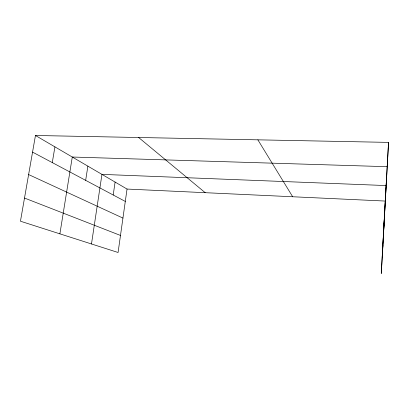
<?xml version="1.0" encoding="UTF-8"?>
<svg xmlns="http://www.w3.org/2000/svg" width="409" height="409" viewBox="0 0 409 409"><rect width="100%" height="100%" fill="white"/><g stroke="black" fill="none" stroke-linecap="round" stroke-linejoin="round"><path stroke-width="0.61" d="M386.612 176.688L381.275 273.514L382.921 245.487M382.236 257.169L388.55 142.388L35.46 135.486L20.45 221.213L118.078 252.486L127.041 189.055L35.46 135.486M383.422 234.173L388.55 142.388M382.338 254.009L384.45 217.516M113.211 195.001L115.093 182.066M91.483 243.968L101.953 174.377L386.106 185.568M85.665 180.354L87.874 166.146M59.888 233.846L72.286 157.025L387.175 166.693M52.28 162.598L54.918 146.867M127.041 189.055L385.232 201.059M24.504 198.053L120.486 235.446M28.62 174.561L122.935 218.084M32.551 152.107L125.292 201.427M138.636 137.506L205.206 192.685M257.864 139.832L292.68 196.755"/></g></svg>
